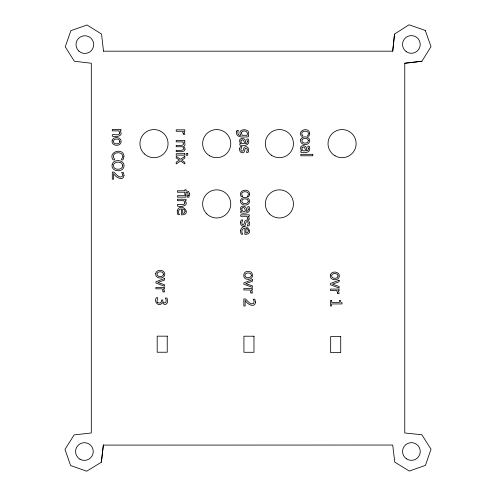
<?xml version="1.0" encoding="UTF-8"?>
<svg xmlns="http://www.w3.org/2000/svg" width="496" height="496" viewBox="0 0 496 496"><rect width="100%" height="100%" fill="white"/><g stroke="black" fill="none" stroke-linecap="round" stroke-linejoin="round"><path stroke-width="0.74" d="M103.36 51.187L392.72 51.187L394.537 34.069L409.002 24.806L425.264 30.423M392.72 51.187L394.531 34.063M101.364 462.185L103.36 445.042L101.364 462.185L86.707 471.2L70.612 465.564L64.988 449.388L74.127 434.905L91.301 432.983L91.301 63.246L74.357 61.237L65.243 46.829L70.885 30.653L87.042 24.98L101.556 34.075L103.49 51.094M103.379 445.098L392.72 445.042L394.76 462.098L409.268 471.057L425.45 465.366L431.005 449.165L421.805 434.719L404.773 432.983L404.773 63.246L421.904 61.244L431.005 46.636L425.252 30.417M404.773 63.246L421.916 61.25M248.124 279.192C253.958 280.097 253.946 270.618 248.124 271.51C242.308 270.624 242.296 280.097 248.124 279.192M157.654 302.442C159.421 304.104 162.254 302.424 161.491 300.012L162.769 300.012C162.192 301.853 164.486 303.924 165.937 302.256L166.191 300.024L165.292 298.077L166.916 297.984C167.784 299.888 168.194 302.913 166.079 304.16C164.114 306.1 162.285 301.215 161.938 303.068C158.962 307.588 153.245 301.413 156.389 297.668C160.084 296.775 155.236 300.973 157.654 302.442M163.035 291.065L162.967 291.921L164.474 291.921L164.232 290.191L163.24 288.808L164.517 288.808L164.517 287.364L155.918 287.364L155.918 288.808L162.025 288.808L163.035 291.065M183.334 133.523L183.266 134.379L184.772 134.379L184.531 132.649L183.539 131.266L184.816 131.266L184.816 129.822L176.216 129.822L176.216 131.266L182.323 131.266L183.334 133.523M247.833 218.538L247.764 219.393L249.277 219.393L249.035 217.663L248.043 216.287L249.321 216.287L249.321 214.836L240.721 214.836L240.721 216.287L246.828 216.287L247.833 218.538M250.939 292.237L250.871 293.093L252.383 293.093L252.142 291.363L251.15 289.98L252.427 289.98L252.427 288.536L243.827 288.536L243.827 289.98L249.934 289.98L250.939 292.237M337.627 292.789L337.553 293.644L339.066 293.644L338.824 291.915L337.832 290.532L339.109 290.532L339.109 289.087L330.51 289.087L330.51 290.532L336.617 290.532L337.627 292.789M189.478 193.663L189.342 195.151L188.021 195.151L187.804 192.566L186.025 192.175L186.025 194.575L184.822 194.575L184.822 192.225L177.425 192.225L177.425 190.774L184.822 190.774L184.822 189.801L186.025 189.801L186.025 190.774L188.672 191.524L189.478 193.663M239.686 148.614C239.109 150.71 240.758 153.5 243.17 152.687C245.495 152.173 243.958 147.585 246.741 148.23L247.417 149.804L246.469 152.495L248.019 152.495C249.488 150.35 248.471 145.849 245.235 146.742C242.773 147.182 244.348 151.906 241.515 151.212L240.851 149.501L241.974 146.587L240.349 146.587L239.686 148.614M240.572 222.01C239.996 224.111 241.645 226.901 244.057 226.089C246.382 225.568 244.85 220.98 247.628 221.625L248.304 223.206L247.355 225.891L248.905 225.891C250.375 223.752 249.358 219.244 246.121 220.137C243.66 220.577 245.235 225.302 242.401 224.607L241.738 222.896L242.86 219.988L241.236 219.988L240.572 222.01M124.006 175.293C123.436 181.846 115.258 177.14 113.621 173.55L113.621 179.186L112.307 179.186L112.307 172.112L113.913 172.112C116.12 173.984 118.866 178.51 122.214 176.576L122.574 174.35L121.681 172.434L123.312 172.354L124.006 175.293M247.361 141.565L246.865 143.307L245.495 143.648C247.38 136.208 235.947 137.274 240.752 143.648L239.835 143.648L239.835 145.086C244.776 146.283 250.709 145.21 248.248 138.942L246.779 139.029L247.361 141.565M248.248 209.275L247.752 211.023L246.382 211.364C248.267 203.924 236.84 204.991 241.639 211.364L240.721 211.364L240.721 212.803C245.663 213.999 251.602 212.927 249.135 206.658L247.665 206.745L248.248 209.281M255.533 302.114C254.956 308.667 246.785 303.961 245.142 300.371L245.142 306.007L243.827 306.007L243.827 298.933L245.439 298.933C247.64 300.805 250.393 305.331 253.735 303.397L254.095 301.171L253.208 299.255L254.839 299.175L255.533 302.114M308.351 148.75L307.849 150.499L306.478 150.834C308.369 143.394 296.937 144.46 301.735 150.834L300.818 150.834L300.818 152.278C305.765 153.469 311.699 152.402 309.231 146.134L307.762 146.215L308.351 148.75M249.519 194.141L248.862 196.683L247.237 196.683C252.445 190.073 237.603 190.08 242.829 196.596L241.205 196.683C237.045 190.402 249.389 187.116 249.519 194.141M309.622 133.616L308.958 136.152L307.334 136.152C312.542 129.543 297.699 129.555 302.926 136.071L301.301 136.152C297.141 129.878 309.485 126.585 309.622 133.616M177.295 210.8L177.283 212.635L177.946 214.712L179.527 214.625C177.624 212.71 178.399 208.562 181.573 208.915L181.573 214.873C193.105 214.582 180.439 200.855 177.295 210.8M240.591 230.318L240.585 232.153L241.242 234.23L242.823 234.143C240.92 232.227 241.695 228.079 244.869 228.433L244.869 234.391C256.407 234.1 243.734 220.373 240.591 230.318M236.679 131.589C235.11 138.378 244.683 137.082 248.434 136.747L248.434 135.389L248.062 135.303C252.228 127.689 235.712 128.117 240.975 135.303C237.851 136.09 237.212 132.506 238.458 130.436L236.945 130.361L236.679 131.589M123.975 156.314L123.008 159.855C118.941 160.735 123.907 157.499 122.599 155.589C122.171 153.543 119.914 152.681 118.023 152.743C116.151 152.675 113.906 153.568 113.485 155.595C112.189 157.486 117.087 160.735 113.082 159.855C107.359 151.671 123.653 147.114 123.975 156.314M185.07 211.339L184.407 212.97L182.683 213.466L182.683 208.915L184.394 209.622L185.07 211.339M248.366 230.857L247.702 232.488L245.979 232.984L245.979 228.433L247.69 229.14L248.366 230.857M119.765 133.095C119.362 136.319 114.173 133.926 112.307 134.726L112.307 136.171C115.717 137.423 124.44 136.084 119.951 130.863L120.906 130.863L120.906 129.413L112.307 129.413L112.307 130.863L118.724 130.863L119.765 133.095M184.884 202.926C184.481 206.15 179.292 203.757 177.425 204.557L177.425 206.007C180.835 207.26 189.559 205.914 185.07 200.694L186.025 200.694L186.025 199.243L177.425 199.243L177.425 200.694L183.842 200.694L184.884 202.926M185.058 149.116C184.704 153.252 178.603 151.131 176.216 151.64L176.216 150.195C178.455 150.858 186.496 150.871 182.615 146.729L176.216 146.76L176.216 145.309C178.43 145.948 186.465 146.022 182.64 141.881L176.216 141.881L176.216 140.43L184.816 140.43L184.816 141.881L183.861 141.881C185.368 142.997 185.56 145.774 183.57 146.481L184.679 147.758L185.058 149.116M112.139 140.597C110.875 145.874 120.051 147.114 121.067 142.271C122.301 137.02 113.175 135.774 112.139 140.597M112.164 164.585C110.49 171.529 122.574 173.185 123.907 166.805C125.593 159.861 113.485 158.205 112.164 164.585M155.756 273.339C154.485 278.616 163.668 279.856 164.684 275.013C165.912 269.756 156.792 268.51 155.756 273.339M240.56 200.39C239.289 205.666 248.465 206.906 249.488 202.064C250.716 196.813 241.595 195.567 240.56 200.39M300.657 139.866C299.386 145.142 308.562 146.382 309.585 141.54C310.812 136.282 301.692 135.036 300.657 139.866M330.348 275.063C329.077 280.339 338.253 281.579 339.276 276.737C340.504 271.486 331.384 270.239 330.348 275.063M241.366 132.568L242.166 135.303L246.884 135.303C249.538 131.595 242.736 129.171 241.366 132.568M119.896 141.447C119.809 144.72 113.41 144.708 113.311 141.447C113.404 138.173 119.821 138.155 119.896 141.447M163.513 274.189C163.426 277.462 157.021 277.45 156.928 274.189C157.021 270.915 163.438 270.897 163.513 274.189M248.31 201.24C248.229 204.513 241.825 204.501 241.732 201.24C241.825 197.966 248.242 197.947 248.31 201.24M251.416 275.361C251.336 278.634 244.931 278.622 244.838 275.361C244.931 272.087 251.348 272.068 251.416 275.361M308.413 140.709C308.326 143.983 301.921 143.976 301.828 140.709C301.921 137.442 308.338 137.417 308.413 140.709M338.105 275.912C338.018 279.186 331.613 279.18 331.52 275.912C331.613 272.639 338.03 272.62 338.105 275.912M122.692 165.701C122.58 170.463 113.51 170.457 113.386 165.701C113.503 160.933 122.593 160.933 122.692 165.701M241.025 140.666L241 142.023L241.949 143.648L244.336 143.648C244.59 141.937 243.536 138.558 241.304 140.151L241.019 140.666M241.912 208.382L241.887 209.74L242.842 211.364L245.222 211.364C245.477 209.653 244.423 206.274 242.191 207.867L241.912 208.382M302.008 147.851L301.983 149.209L302.938 150.834L305.325 150.834C305.573 149.122 304.525 145.75 302.287 147.343L302.008 147.851M184.816 156.339L180.482 159.29L176.216 156.308L176.216 157.945L179.465 160.096L176.216 162.18L176.216 163.959L180.581 160.989L184.816 163.959L184.816 162.31L181.598 160.183L184.816 158.112L184.816 156.339M164.517 278.51L155.918 281.728L155.918 283.03L164.517 286.266L164.517 284.76L157.883 282.429L164.517 280.073L164.517 278.51M252.427 279.676L243.827 282.9L243.827 284.196L252.427 287.438L252.427 285.932L245.793 283.6L252.427 281.244L252.427 279.676M339.109 280.234L330.51 283.452L330.51 284.754L339.109 287.996L339.109 286.483L332.475 284.152L339.109 281.796L339.109 280.234M187.761 153.605L186.26 153.605L186.26 155.248L187.761 155.248L187.761 153.605M184.816 153.704L176.216 153.704L176.216 155.149L184.816 155.149L184.816 153.704M312.796 154.337L300.818 154.337L300.818 155.787L312.796 155.787L312.796 154.337M188.964 195.573L187.463 195.573L187.463 197.222L188.964 197.222L188.964 195.573M186.025 195.672L177.425 195.672L177.425 197.123L186.025 197.123L186.025 195.672M331.681 300.39L330.51 300.39L330.51 305.976L331.681 305.976L331.681 303.943L342.011 303.943L342.011 302.752L340.746 302.126L340.411 300.39L339.363 300.39L339.363 302.467L331.681 302.467L331.681 300.39M167.233 336.158L157.182 336.158L157.182 352.234L167.233 352.234L167.233 336.158M253.977 336.214L243.927 336.214L243.927 352.29L253.977 352.29L253.977 336.214M340.715 336.561L330.665 336.561L330.665 352.637L340.715 352.637L340.715 336.561M206.745 213.85A14.068 14.068 0 0 0 230.28 207.545A14.068 14.068 0 0 0 213.051 190.321A14.068 14.068 0 0 0 206.745 213.85M269.44 213.85A14.068 14.068 0 0 0 292.975 207.545A14.068 14.068 0 0 0 275.745 190.321A14.068 14.068 0 0 0 269.44 213.85M144.41 153.915A14.068 14.068 0 0 0 167.704 146.779A14.068 14.068 0 0 0 149.879 130.175A14.068 14.068 0 0 0 144.41 153.915M209.659 155.806A14.068 14.068 0 0 0 230.758 143.623A14.068 14.068 0 0 0 209.659 131.44A14.068 14.068 0 0 0 209.659 155.806M271.331 155.155A14.068 14.068 0 0 0 293.403 144.832A14.068 14.068 0 0 0 273.426 130.882A14.068 14.068 0 0 0 271.331 155.155M335.048 155.806A14.068 14.068 0 0 0 356.147 143.623A14.068 14.068 0 0 0 335.048 131.44A14.068 14.068 0 0 0 335.048 155.806M78.827 51.063A8.841 8.841 0 0 0 93.471 46.581A8.841 8.841 0 0 0 82.268 36.14A8.841 8.841 0 0 0 78.827 51.063M406.168 51.59A8.841 8.841 0 0 0 420.168 45.39A8.841 8.841 0 0 0 407.805 36.363A8.841 8.841 0 0 0 406.168 51.59M406.404 458.788A8.841 8.841 0 0 0 420.224 452.185A8.841 8.841 0 0 0 407.594 443.517A8.841 8.841 0 0 0 406.404 458.788M79.986 459.191A8.841 8.841 0 0 0 93.248 451.534A8.841 8.841 0 0 0 79.986 443.877A8.841 8.841 0 0 0 79.986 459.191"/></g></svg>
